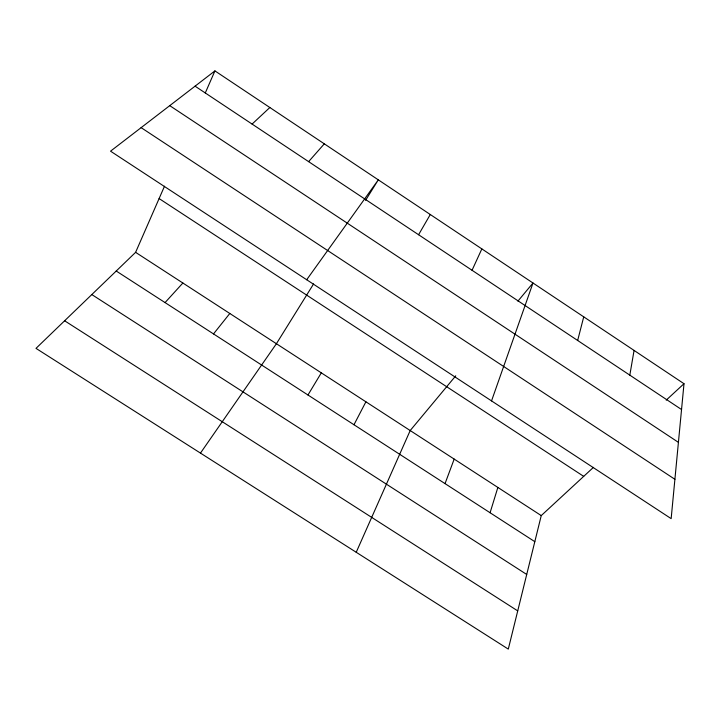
<?xml version="1.0" encoding="UTF-8"?>
<svg xmlns="http://www.w3.org/2000/svg" width="720" height="720" viewBox="0 0 720 720"><rect width="100%" height="100%" fill="white"/><g stroke="black" fill="none" stroke-linecap="round" stroke-linejoin="round"><path stroke-width="1.08" d="M684 383.715L671.157 518.634L110.538 151.173L214.929 70.893L684 383.715L666.207 400.149M629.82 375.147L634.068 350.415M593.442 467.37L541.251 515.592L508.293 649.107L36 348.372L135.603 252.342L164.511 186.21M577.665 340.479L583.731 316.854M490.077 512.748L497.862 487.431M491.535 400.905L532.998 283.014L517.914 301.14M445.032 483.624L454.185 459.09M205.29 92.934L214.929 70.893M356.22 552.276L410.193 430.542L455.742 375.822M472.05 270.279L481.851 248.904M353.979 424.746L365.913 401.796M418.581 234.738L430.29 214.515M307.962 394.992L321.309 372.861M313.587 283.932L276.408 343.719L200.475 453.096M365.571 200.331L378.306 179.847L306.693 279.747M213.507 333.927L229.806 313.479M308.619 161.64L324.306 143.838M165.051 302.589L182.88 283.014M252.09 124.074L269.847 107.514M64.62 320.778L517.725 610.884M91.809 294.561L526.716 574.461M116.226 271.017L534.807 541.665M135.603 252.342L541.251 515.592M159.111 198.567L583.704 476.37M141.129 127.647L674.901 479.295M169.74 105.642L678.42 442.35M195.066 86.166L681.543 409.527"/></g></svg>
